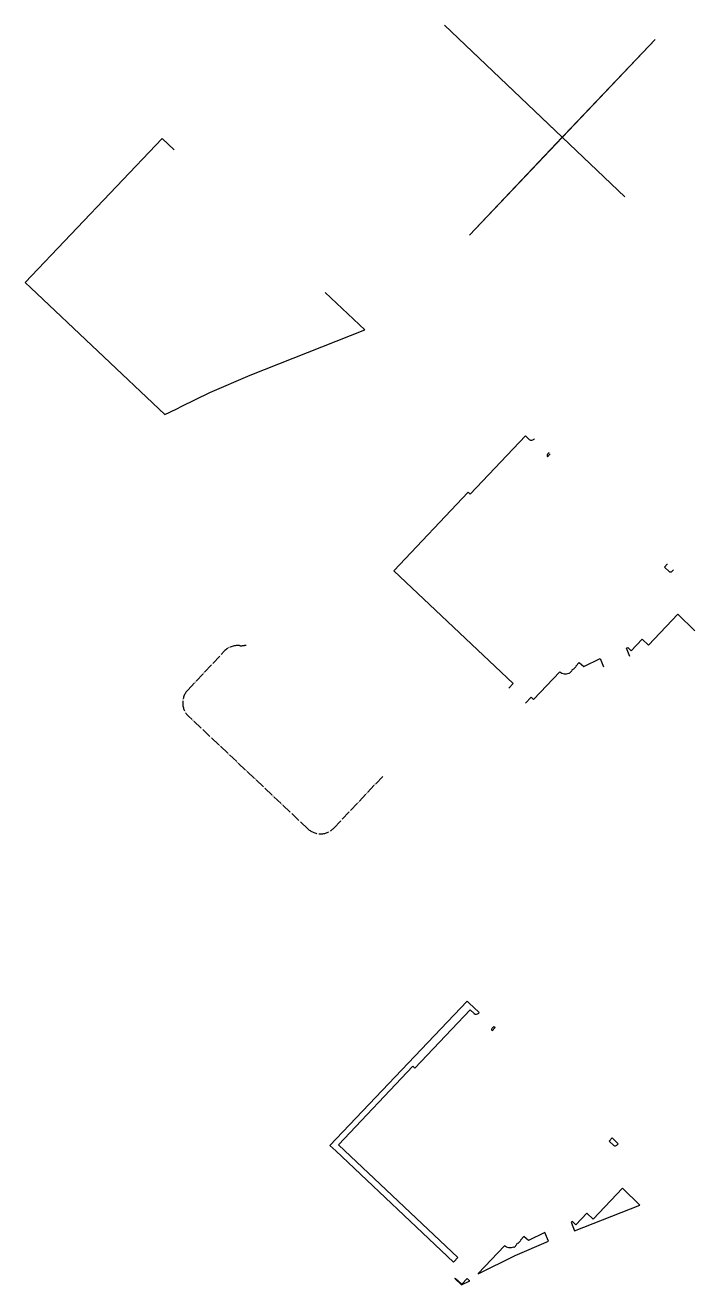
# Model space of a CAD drawing. Header units: millimetres. Extents: x 684742 to 685648, y 2544795 to 2545581.
# Drawn here: x 684742 to 685142, y 2544830 to 2545581 of the extents above; entities that cross this region are included whole.
import ezdxf

# ---------------------------------------------------------------- set-up
doc = ezdxf.new("R2010")
doc.units = ezdxf.units.MM
doc.linetypes.add('DOTE', pattern=[2.42, 2, -0.2, 0.02, -0.2])
doc.layers.add('1绿地填充', color=116, linetype='Continuous')
doc.layers.add('道路中心线', color=1, linetype='DOTE')

msp = doc.modelspace()

# ---------------------------------------------------------------- linework, layer by layer
at = {"extrusion": (0, 0, -1)}
msp.add_lwpolyline([(-685048.42, 2545498.74), (-685118.2, 2545572.14), (-685007.32, 2545455.5), (-685062.76, 2545513.82), (-684992.41, 2545580.7), (-685100.17, 2545478.25)], dxfattribs=at)
for points in [[(684831.13, 2545506.41), (684823.9, 2545513.05), (684742.25, 2545427.17), (684745.68, 2545424.11), (684825.64, 2545348.57), (684828.65, 2545349.99), (684833.06, 2545352.1), (684835.34, 2545353.2), (684852.52, 2545361.74), (684876.42, 2545372.04), (684944.88, 2545398.95), (684921.25, 2545421.23)], [(685102.99, 2545204.26), (685101.05, 2545209.2), (685101.84, 2545209.49), (685103.8, 2545207.63), (685110.39, 2545214.62), (685114.25, 2545210.98), (685131.61, 2545229.39), (685141.84, 2545219.53)]]:
    msp.add_lwpolyline(points)
for points in [[(685030.92, 2545185.3), (685033.53, 2545188.07), (684962.24, 2545255.31), (685006.49, 2545302.23), (685007.81, 2545300.98), (685040.89, 2545335.77), (685043.08, 2545333.71, 0.413059), (685045.9, 2545333.79), (685046.21, 2545334.12)], [(685054.85, 2545325.79), (685053.91, 2545324.79, 0.414214), (685053.95, 2545323.38), (685055.58, 2545325.11)], [(685129.07, 2545255.85), (685128.11, 2545254.83, -0.414214), (685126.69, 2545254.78), (685126.67, 2545254.77), (685123.78, 2545257.5), (685125.43, 2545259.24), (685125.44, 2545259.26)], [(685040.82, 2545176.38), (685044.12, 2545179.87), (685045.55, 2545178.52), (685061.2, 2545195.11, 0.318444), (685066.66, 2545194.35), (685066.95, 2545194.07), (685068.67, 2545195.89), (685068.53, 2545196.03), (685069.11, 2545196.65), (685069.25, 2545196.51), (685070.97, 2545198.33), (685070.82, 2545198.46), (685072.88, 2545200.65), (685075.52, 2545198.16), (685085.42, 2545203.05), (685087.36, 2545198.12), (685087.41, 2545197.98)]]:
    msp.add_lwpolyline(points, format="xyb")
at = {"layer": '1绿地填充', "linetype": 'Continuous'}
for points in [[(685000.52, 2544845.76), (684929.23, 2544913), (684973.48, 2544959.92), (684974.8, 2544958.67), (685007.88, 2544993.47), (685007.88, 2544993.47), (685010.07, 2544991.4, 0.413059), (685012.89, 2544991.48), (685013.23, 2544991.84), (685007.05, 2544997.68), (685005.96, 2544998.71), (684924.07, 2544912.56), (684924.07, 2544912.56), (684927.64, 2544909.38), (684997.91, 2544842.99), (684998.12, 2544843.22), (684998.12, 2544843.22), (684998.12, 2544843.22)], [(685020.94, 2544981.07, -0.414214), (685020.9, 2544982.48), (685021.97, 2544983.61), (685022.69, 2544982.93), (685022.57, 2544982.8)], [(685096.15, 2544913.64), (685095.1, 2544912.52, -0.414214), (685093.68, 2544912.48), (685093.67, 2544912.46), (685090.77, 2544915.19), (685092.56, 2544917.09)], [(685052.41, 2544860.74), (685042.51, 2544855.85), (685039.87, 2544858.34), (685037.81, 2544856.16), (685037.96, 2544856.02), (685036.24, 2544854.2), (685036.1, 2544854.34), (685035.52, 2544853.72), (685035.66, 2544853.58), (685033.94, 2544851.76), (685033.65, 2544852.04, -0.318444), (685028.19, 2544852.8), (685012.54, 2544836.21), (685012.6, 2544836.09), (685034.66, 2544846.98), (685054.47, 2544855.51)]]:
    msp.add_lwpolyline(points, format="xyb", close=True, dxfattribs=at)
for points in [[(685070.05, 2544861.79), (685108.97, 2544877.09), (685098.6, 2544887.09), (685081.24, 2544868.67), (685077.38, 2544872.31), (685070.79, 2544865.33), (685068.83, 2544867.18), (685068.05, 2544866.89)], [(684998.88, 2544833.47), (684998.66, 2544833.24), (685002.6, 2544829.51), (685007.52, 2544831.85), (685007.46, 2544831.96), (685006.03, 2544833.32), (685002.73, 2544829.83)]]:
    msp.add_lwpolyline(points, close=True, dxfattribs=at)
at = {"layer": '道路中心线', "linetype": 'DOTE', "ltscale": 3}
msp.add_lwpolyline([(684955.59, 2545132.73), (684926.5, 2545101.9, -0.414214), (684910.95, 2545101.44), (684839.7, 2545168.65, -0.41422), (684839.24, 2545184.2), (684861.03, 2545207.3, -0.231662), (684870.09, 2545210.7, 0.091534), (684874.07, 2545211.05)], format="xyb", dxfattribs=at)

doc.saveas('drawing.dxf')
